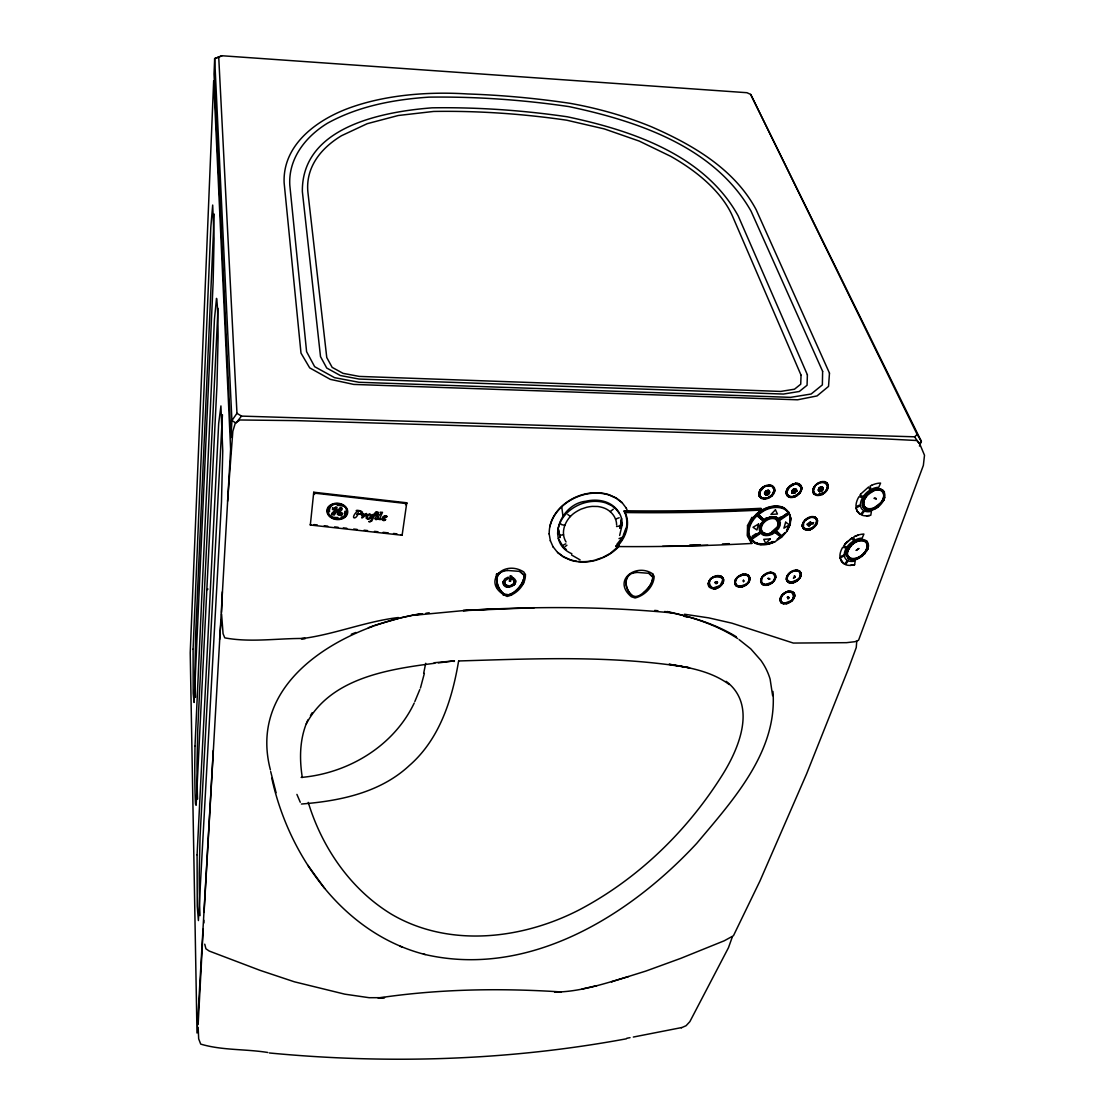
<?xml version="1.0" encoding="UTF-8"?>
<svg xmlns="http://www.w3.org/2000/svg" width="1115" height="1115" viewBox="0 0 1115 1115"><rect width="100%" height="100%" fill="white"/><g stroke="black" fill="none" stroke-linecap="round" stroke-linejoin="round"><path stroke-width="1.5" d="M198.149 1024.239L203.209 929.116M736.639 578.964C731.064 588.051 746.952 588.762 748.723 580.943C751.148 571.061 735.788 574.796 734.701 581.932C735.05 591.94 751.189 585.919 749.907 577.877C746.869 569.249 732.039 576.985 735.133 584.804M821.616 488.509C822.201 484.105 824.793 491.381 820.682 491.381C816.835 492.272 818.591 486.67 821.462 486.976L821.685 489.276L819.553 491.464L819.734 487.659L821.462 486.976L821.713 488.663M873.547 508.287L883.456 500.691C884.181 496.956 884.446 490.935 879.498 490.084A10.774 6.857 -36.9 0 0 873.784 490.753L864.752 496.746L863.512 504.036L865.798 509.722C876.961 514.768 894.119 492.663 878.773 488.704A12.14 7.721 -36.9 0 0 873.798 489.624C866.397 491.813 857.059 504.022 865.798 509.722C858.689 500.314 870.968 486.419 881.352 490.112L883.247 492.008C886.258 501.095 874.954 511.255 866.118 508.147L864.209 506.294L862.954 507.186M857.24 559.159L862.09 556.357L866.926 550.74L867.665 549.207L867.024 541.346C857.24 532.928 837.1 553.709 850.94 559.953A11.903 7.568 -36.3 0 0 857.24 559.159M864 553.291C867.428 550.545 870.355 545.319 867.024 541.346L867.665 549.207L861.547 555.618L857.254 558.099M879.261 504.579L883.456 500.691L884.362 491.854L882.718 489.945M758.994 493.248C758.841 503.395 774.312 498.572 774.688 490.753C774.911 480.565 759.329 485.401 758.994 493.248L760.402 489.82C763.97 485.346 773.489 483.046 774.688 490.753C772.444 496.607 764.779 501.067 759.399 496.384L760.221 491.562L763.65 487.408M761.503 498.517L759.399 496.384L759.789 493.123L758.967 494.893L760.221 491.562M761.949 584.093L760.723 581.668C759.873 574.518 772.89 567.856 775.747 575.925C776.514 583.047 763.622 589.71 760.723 581.668C760.221 573.695 776.932 568.455 774.535 578.992C773.057 585.459 759.162 587.368 761.907 578.601M764.597 493.583C764.082 489.304 772.263 489.82 768.737 493.861C763.663 496.969 764.96 491.827 768.806 490.6L767.747 490.391M768.04 492.732C767.078 491.52 767.803 489.75 767.664 494.628L766.451 494.935L766.103 493.039L764.611 493.067L768.806 490.6L767.664 494.628L766.144 493.22M773.559 488.063L773.908 490.879L772.625 493.959M652.679 573.821L654.157 576.427C653.85 586.532 644.637 595.675 635.09 597.975L631.327 596.72C611.828 580.371 636.052 562.601 652.679 573.821C653.878 581.5 648.874 587.981 643.453 592.762M781.977 596.051L780.779 598.825L781.197 602.769C802.103 606.504 792.054 578.769 780.054 598.978C780.402 608.706 795.845 602.114 794.716 594.588C791.678 586.337 777.657 594.379 780.402 601.724M380.982 513.039L380.187 512.259A29.45 23.359 4.1 0 0 382.501 512.287L379.657 518.684A4.404 3.443 3.7 0 0 379.448 519.269C385.344 518.823 372.271 522.154 380.856 513.36M787.357 496.119L786.131 493.443C785.113 485.861 798.981 478.558 801.685 487.492C802.633 495.046 788.904 502.335 786.131 493.443L789.406 487.171L796.026 483.325L801.685 487.492C802.27 496.105 784.612 501.485 787.399 490.112M786.312 579.535C785.545 572.58 798.298 565.612 801.141 573.64C801.852 580.567 789.211 587.521 786.312 579.535L786.828 576.469C789.713 572.009 797.434 567.716 801.141 573.64C801.49 584.469 780.361 584.831 789.42 573.737M791.706 492.063L793.657 489.178L796.472 491.241C793.392 495.158 790.646 492.663 793.657 489.178L796.472 491.241L795.399 488.886A2.551 1.756 -32.6 0 0 793.657 489.192M204.073 912.418L230.624 449.122L213.676 80.67L190.219 652.846L196.993 1033.006L213.286 750.437M792.96 493.36L792.082 492.914L794.605 491.757L795.009 490.405M796.528 489.708L796.472 491.241L792.082 492.914L793.504 493.387M800.863 489.262L800.57 486.461L797.769 483.422L800.486 484.802L801.685 487.492L800.403 490.809M799.915 576.692L800.403 573.932L799.371 571.772M803.511 528.942L802.34 526.405C801.476 519.2 814.731 511.841 817.49 520.37C818.285 527.562 805.141 534.907 802.34 526.405C802.438 519.952 814.396 512.733 816.863 520.733A8.474 5.631 -31.7 0 1 813.602 526.991L809.643 529.904L813.183 528.12M803.608 523.2L803.441 527.367L807.831 530.252L805.211 529.123M816.668 522.099L817.128 518.977L815.386 525.067L809.643 529.904M405.512 504.733L406.766 502.781L313.733 492.231L314.583 494.433M825.351 492.133L822.034 494.586C836.557 483.98 817.602 476.063 812.905 490.001C812.821 500.858 829.532 493.75 828.18 485.527C825.281 476.133 810.201 485.192 813.197 493.081M402.153 534.447L402.125 535.256L310.332 525.012L313.733 492.231M813.602 491.325L814.006 494.266L813.657 489.861L814.967 486.795M820.682 491.381L819.553 491.464L819.734 487.659L821.462 488.398M222.331 591.842L221.564 612.47M214.247 214.094L195.71 633.097L195 666.617A55.081 1.826 -89.4 0 0 195.487 697.321M218.01 308.298L197.745 729.642L196.993 764.416A58.412 2.035 -89.5 0 0 197.564 799.107M503.186 581.598C502.433 593.556 523.618 583.549 512.454 577.361L511.674 578.601L513.569 580.051L512.454 577.361L515.186 583.716L509.332 586.002L505.722 584.859L507.492 587.243L503.186 581.598L504.928 578.824L508.175 577.152L508.482 578.434L505.248 580.65L505.025 583.953L503.186 581.598L503.52 584.567M767.148 490.489L768.806 490.6L767.664 494.628L768.737 493.861M219.571 639.564L221.118 620.065M227.585 501.276L232.84 431.254L235.335 423.045L240.004 419.979L296.019 420.62L868.892 438.07L916.962 440.523L919.582 443.561L924.502 455.268L923.359 465.401L858.564 640.247L854.954 641.696L846.522 642.672L793.323 643.062L731.858 623.16L708.764 617.877L684.457 614.24M222.442 414.696L200.031 837.476L199.223 873.575A62.398 2.272 -89.7 0 0 200.031 915.638M793.253 491.074L793.657 489.178L792.584 489.959M549.221 534.057C548.608 514.113 566.253 498.517 584.483 494.14A38.593 29.171 -16.4 0 1 609.278 494.809L616.205 497.959L621.933 502.405L626.337 508.259M557.639 534.085C557.5 518.252 571.451 505.959 585.974 502.447A31.025 23.485 -16.5 0 1 605.807 502.949L611.368 505.471L615.968 509.025L619.41 513.43M717.419 582.574L715.844 581.737L717.447 582.211L716.095 583.661L717.447 582.211L716.708 581.57M748.109 529.583L748.402 526.364L751.51 519.757L756.444 514.182L763.454 520.956C759.817 523.799 756.946 531.186 762.075 533.277A10.23 7.122 -30.6 0 0 771.789 532.705L774.507 530.851L781.336 537.374L775.106 541.639L767.998 544.176M759.427 525.806L759.928 531.075L762.493 533.96A10.244 7.136 -30.5 0 0 772.221 533.374L774.939 531.521L781.336 537.374L774.967 532.385L774.507 530.851M760.528 529.165L762.13 523.618L767.259 519.13A9.241 6.383 -30.1 0 1 776.082 518.628L777.88 520.301L778.395 525.388M722.882 581.124L723.189 578.114C696.415 570.086 715.551 605.487 723.189 578.114C718.422 571.605 705.865 578.838 708.736 586.267C713.53 592.748 725.99 585.514 723.189 578.114L721.084 576.148M732.262 937.088L728.457 947.722L689.864 1021.633L686.101 1025.702L681.307 1027.807M777.963 524.719L778.242 521.973M765.894 494.907L766.103 493.039L764.737 494.057M619.661 535.465L622.323 524.036L621.557 518.517L620.079 528.217L621.557 518.517C619.466 510.545 613.18 504.342 605.417 501.806A30.927 23.429 -16.5 0 0 585.612 501.29C560.678 503.785 544.942 542.336 571.856 553.737M789.908 522.322L790.437 517.499M310.43 524.203L310.332 525.012L311.447 524.691M621.571 525.75L621.891 522.879M769.587 578.574C765.587 577.514 770.354 579.828 769.698 578.88M788.821 597.612L787.915 598.908L788.598 598.309C789.866 595.912 784.737 598.086 788.486 597.124L788.598 598.309M786.814 531.339L789.908 524.928L790.605 518.642L789.169 513.011L784.389 508.022A21.687 14.913 -29.9 0 0 763.608 509.193L757.252 513.485L764.249 520.259L757.67 514.154L764.026 509.862A21.729 14.927 -29.9 0 1 784.835 508.691L788.779 512.384L790.897 518.168L790.187 524.607L787.009 531.172L782.131 536.691L775.287 530.155L777.42 527.757M820.974 490.084L821.602 488.105C817.197 486.391 825.616 490.377 819.804 489.624M788.653 582.685L786.702 580.859L787.092 577.904M822.006 486.99L821.755 488.844L823.191 488.774L821.198 489.861M515.604 580.706L515.186 583.716L514.015 581.068L513.708 583.312L511.952 585.166M720.611 585.277L723.217 582.601L723.649 579.479M808.793 524.162L809.309 523.437C813.992 521.29 805.601 526.475 809.699 523.172M406.766 502.781L402.125 535.256L401.163 534.712M767.928 492.942L767.664 494.628L766.423 493.499M793.378 490.865L793.657 489.178L794.856 490.293M863.526 502.726L862.466 505.973L864.752 496.746L869.338 493.29M748.318 529.04C749.573 519.715 757.183 512.51 765.392 508.705A21.547 15.011 -30 0 1 783.469 507.938C789.002 510.517 791.664 517.193 789.922 522.949M796.654 490.182L796.472 491.241L794.382 491.896M819.079 491.311L819.734 487.659L821.267 488.342M819.846 489.806L819.553 491.464L821.267 491.144M814.257 526.447L816.905 523.604L817.49 520.37M883.777 495.018L884.362 491.854L882.523 491.799M458.6 661.042C452.188 699.37 439.631 739.175 409.372 765.503C380.271 792.681 339.838 801.002 301.385 804.027M423.658 673.335L425.707 663.286M438.348 662.909L454.474 660.861L434.139 662.756M786.702 580.859L787.051 579.243M867.665 549.207L868.432 546.197M819.943 489.959L819.553 491.464L821.825 490.795M420.439 688.039L424.355 673.432M819.818 489.415L821.058 488.328M743.607 581.5C743.329 577.57 743.148 584.19 743.816 580.776L743.454 580.26M821.699 489.443L821.936 488.663M549.807 526.851C553.611 510.266 568.594 498.461 584.581 494.475A38.635 29.199 -16.4 0 1 609.389 495.13L616.33 498.293L622.058 502.74M616.623 524.998C616.637 516.928 610.518 509.959 602.992 507.66A34.44 26.021 -16.2 0 0 597.849 506.489L592.33 506.391A34.453 25.924 -16.4 0 0 586.699 507.269L581.236 509.067A36.488 27.638 -16.7 0 0 576.162 511.785C566.295 517.667 559.479 531.311 566.044 541.974M307.921 719.886C299.642 737.865 299.238 758.242 302.304 777.503M623.187 535.618L625.85 528.399M768.096 492.509L768.806 490.6L766.535 490.712M522.322 582.601L525.416 574.573L523.743 571.925C502.461 558.713 480.621 584.065 507.116 596.441C516.677 594.253 525.806 584.692 525.416 574.573C522.642 584.469 514.865 596.33 503.172 595.173L511.492 595.271L503.855 593.947C497.569 589.417 496.231 581.417 496.565 574.169L503.618 571.173M748.723 580.943L749.907 577.877L748.639 575.41M496.732 577.904L497.931 574.783L500.217 572.58M820.096 490.07L819.553 491.464L822.326 490.363M846.285 551.883L847.512 548.803L851.651 545.026L857.31 540.357L860.641 539.507M883.456 500.691L884.752 497.471M765.392 494.739L766.103 493.039L765.001 494.447M768.11 492.3L768.806 490.6L765.963 491.046M414.822 701.586L419.811 689.544M919.429 446.07L921.366 441.387L750.688 94.427L746.966 92.712L222.01 55.75L214.665 58.593L214.024 74.05L230.944 437.568L231.92 420.536L214.665 58.593L222.01 55.75M786.173 491.799L787.608 488.384L790.828 485.945M743.914 585.71L747.329 584.009L745.461 584.817L748.555 582.546L749.879 579.396M796.988 494.976L800.194 492.537L801.629 489.123M760.737 580.162L762.075 576.999L765.169 574.713M818.452 490.67L819.734 487.659L820.821 488.37M802.396 524.831L803.804 521.527M822.48 487.144L821.755 488.844L823.218 488.259M796.668 580.581L799.72 578.267L801.086 575.131M787.789 528.663L789.657 524.371M358.25 511.339C358.291 519.729 348.842 520.343 356.605 511.785A15.568 12.209 5.7 0 0 356.828 511.325C353.817 509.374 361.901 510.517 362.542 512.259L361.413 514.154L356.828 514.363M786.131 493.443L786.953 491.659M749.127 579.521L749.907 577.877M864.223 499.924L868.014 494.447M846.299 556.064L846.048 553.361L851.651 545.026M760.723 581.668L761.489 580.023M761.322 523.367L759.845 526.475L760.346 531.744L750.102 538.587L754.534 542.907A21.729 15.206 -30.8 0 0 775.106 541.639M804.152 528.385L802.34 526.405L803.148 524.691M776.848 528.357L778.395 523.116L775.915 519.311A8.753 6.035 -30.1 0 0 767.58 519.799C763.552 521.904 759.594 526.893 762.005 531.507L763.719 533.082A8.753 6.091 -30.5 0 0 772.026 532.58C776.444 530.141 780.862 524.566 778.465 519.381L788.723 512.343L784.681 509.388A21.241 14.593 -29.9 0 0 764.346 510.531L758.59 514.405M786.563 530.489L788.458 526.559M800.347 575.27L801.141 573.64L799.985 571.242M716.931 583.257L717.447 582.211M794.981 577.291L794.145 576.037L795.162 576.929L793.476 578.1L795.162 576.929L794.884 576.079M747.273 526.015L751.97 517.304M752.514 518.196L747.817 526.907L747.649 535.325L751.775 543.451A1103.334 467.854 8.5 0 1 616.177 546.545L615.842 545.639M863.01 499.966L864.752 496.746M818.34 490.21L819.734 487.659L820.584 488.468M820.292 490.126L819.553 491.464L822.731 489.861M414.195 703.091C393.637 746.297 348.019 773.406 301.148 777.434M846.048 553.361L848.626 548.914M358.375 511.074L358.974 510.851A3.429 2.69 4.9 0 1 359.532 510.907C363.281 511.687 359.351 515.548 356.967 514.029M310.472 715.579L312.172 712.722M306.304 723.844C330.653 677.934 388.327 669.237 434.934 663.23M865.003 551.995L865.853 550.643A12.474 7.833 -36.3 0 0 867.177 546.601M767.399 491.464L768.137 492.147L768.806 490.6L765.461 491.478M826.034 490.349L828.097 487.144L827.818 484.077L827.414 485.833L827.037 482.879L824.389 481.541M708.736 586.267L708.262 583.368L710.185 580.399M773.754 580.399L775.705 577.431L775.343 574.587M792.723 598.964L794.66 596.051L794.34 593.292M769.601 491.743L767.664 494.628L766.618 493.569M813.42 488.286L815.636 485.011L819.135 483.157M818.368 489.694L819.734 487.659L820.361 488.607M708.694 581.765L710.785 578.741L714.255 577.068M735.147 580.344L737.252 577.305M769.74 583.786L773.127 582.044L775.232 579.006M780.514 597.431L782.605 594.434L785.936 592.692L784.096 593.166M788.793 602.323L792.11 600.581L794.187 597.584M218.721 57.06L236.965 413.331L231.92 420.536L235.99 423.045L241.509 416.104L914.607 436.815L917.171 434.46L750.688 94.427M820.501 490.14L819.553 491.464L820.738 490.098M773.462 492.44L774.688 490.753L774.312 487.617M812.905 490.001L814.131 488.328M826.87 488.83L828.097 487.144M708.262 583.368L709.419 581.807M734.701 581.932L735.872 580.385M774.535 578.992L775.705 577.431M780.054 598.978L781.197 597.445M793.504 597.584L794.66 596.051M822.856 487.422L821.755 488.844L823.107 487.799M794.103 493.29L792.082 492.914L793.183 491.506L796.472 491.241L796.263 489.318M880.446 503.325L881.491 501.973A12.809 8.153 -37.7 0 0 883.498 497.708M616.818 544.413L622.658 537.068M818.521 489.137L819.734 487.659L820.166 488.774M767.12 491.799L768.806 490.6L766.883 491.882M791.831 492.537L793.657 489.178L794.66 490.224M769.601 492.272L767.664 494.628L766.841 493.583M761.838 582.587L763.134 584.873L763.65 584.274M776.625 527.507L771.538 531.98M756.444 514.182L756.987 515.813C751.05 521.304 746.395 530.461 750.59 538.266L748.277 534.099M789.169 513.011L778.897 520.05L779.343 525.332L775.733 530.824L778.451 528.845L780.012 525.597L780.361 522.405L778.465 519.381M846.815 542.155L843.595 545.988L847.038 546.991L847.762 546.002A15.094 9.547 -35.6 0 1 850.355 543.27L853.407 540.984L852.167 537.904L844.571 544.664L848.055 540.984M619.02 545.834L610.184 553.444L602.658 557.5M619.146 546.169C612.776 553.402 603.87 557.974 594.685 560.58A38.677 30.119 -17.7 0 1 570.476 560.106L563.563 557.054L557.751 552.719L553.207 546.949M822.034 494.586L824.863 491.771M794.702 493.053L792.082 492.914L793.239 491.687M818.828 488.607L819.734 487.659L819.999 488.983M785.044 532.649L777.559 539.2M791.873 491.004L793.657 489.178L794.438 490.21M769.434 492.816L767.664 494.628L767.761 493.151M787.72 574.894L790.451 572.12M523.743 582.936L515.409 591.159M500.44 572.58C493.36 578.197 498.071 589.347 504.078 593.961M767.594 491.771L768.806 490.6L767.357 491.757M815.386 525.067L816.905 523.604M786.828 576.469L788.319 575.061M630.003 574.476C622.992 579.661 626.435 590.755 632.275 595.521M721.712 583.981L723.217 582.601M760.709 509.973L761.573 509.207L761.015 508.315A1113.216 459.213 8.6 0 1 623.926 510.768C630.296 522.823 625.543 537.5 616.177 546.545L617.18 546.42C625.863 537.806 630.728 523.952 625.083 512.426L624.261 511.674A1114.666 459.826 8.6 0 0 761.573 509.207L752.291 518.322L747.496 527.228L747.329 535.827L751.775 543.451L751.231 542.559M852.404 543.158L852.961 543.911L857.31 540.357L853.979 542.043M792.166 490.461L793.657 489.178L793.532 490.656M795.26 492.719L792.082 492.914L793.336 491.84M847.512 548.803L850.48 546.252M769.141 493.36L767.664 494.628L767.552 493.318M453.735 661.446L454.363 661.39M610.198 511.632L613.264 509.221M564.915 546.754L566.922 545.221M849.379 539.883L852.167 537.904M793.908 492.036L792.082 492.914L793.49 491.952M776.333 517.165L778.061 518.754L780.625 516.998M788.779 512.384L778.493 519.423L776.779 517.834A10.244 7.08 -30.1 0 0 766.995 518.391M779.664 520.412L789.044 513.987M777.155 539.256L780.89 536.705M774.967 532.385L772.542 534.029A10.76 7.498 -30.6 0 1 762.339 534.643L760.751 532.371L750.507 539.256L755.064 542.81L761.015 544.608M798.019 579.424L799.72 578.267M768.43 497.485L770.772 495.896A8.669 6.133 -31.8 0 0 773.963 489.29L771.845 485.973L769.726 485.318L764.639 486.377L762.284 487.98A8.655 6.119 -31.8 0 0 759.106 494.614L759.775 496.537C763.008 500.454 768.444 497.694 771.984 495.743L771.468 495.367M798.41 493.75L800.194 492.537M757.252 513.485L763.831 519.576L766.576 517.722M639.243 595.605C645.808 591.675 652.791 585.152 652.805 576.985L649.014 573.319L636.79 572.371M792.082 492.914C799.971 484.537 792.542 494.656 795.469 490.851L795.162 489.889M787.608 488.384L789.406 487.171M752.235 536.231L756.082 533.653M751.412 539.521L760.778 533.235M206.972 589.737L207.989 589.054M760.402 489.82L762.214 488.621M762.075 576.999L763.803 575.856M746.827 583.675L748.555 582.546M875.233 508.621L878.481 506.517M823.455 493.011L817.044 494.893L813.936 492.635M860.167 556.608L864.85 553.723L861.547 555.618M806.521 529.527L812.863 527.646M854.355 542.921C857.979 540.371 865.045 538.921 866.982 544.218M792.43 484.969L796.026 483.325L792.277 484.356M808.528 518.168L805.072 519.98L806.953 519.116M563.479 544.998L565.765 543.799M766.103 492.83L764.611 493.067L766.646 492.022M871.651 485.276L870.146 486.056L870.982 489.527L872.097 488.955A13.742 8.739 -36.8 0 1 878.732 487.325L880.585 483.088A18.481 11.721 -36.7 0 0 871.651 485.304M855.149 536.273L853.672 537.026L854.522 540.329A13.519 8.474 -35.5 0 1 862.146 538.113L863.93 534.071A18.007 11.261 -35.4 0 0 858.146 535.089L855.149 536.273L858.146 535.089M821.393 489.694L823.191 488.774L821.755 489.053M766.158 492.607L764.611 493.067L766.451 492.189M856.083 507.855L860.515 505.75L860.682 506.642A15.401 9.91 -37 0 0 861.797 508.97L863.679 510.642L860.362 514.419L857.198 511.214L856.083 507.855L856.696 510.168M841.783 562.016L840.041 557.932L844.376 555.883L844.557 556.733A14.997 9.519 -35.6 0 0 845.672 558.922A14.356 9.115 -35.9 0 0 847.553 560.483L844.306 564.12L840.668 560.134M790.298 601.417L792.11 600.581M815.636 485.011L817.546 484.133M782.605 594.434L784.43 593.598M711.384 587.619L714.158 588.79L712.764 588.051L716.011 588.511L719.231 586.406M771.287 582.866L773.127 582.044M633.167 573.096C622.477 575.507 624.999 590.351 632.066 595.521L635.606 596.664M770.047 496.593L771.984 495.743M821.56 489.485L823.191 488.774L821.685 489.276M710.785 578.741L712.68 577.96M764.611 493.067L766.284 492.384M351.267 634.24L355.936 632.47M368.354 627.745L373.009 625.975M618.992 538.587L623.522 536.9M811.302 528.524L806.41 529.639L804.403 529.067L802.452 526.043A8.474 5.631 -31.7 0 1 805.685 519.771L810.507 517.304L814.926 517.681M873.784 490.739L868.794 492.482L872.265 491.408M615.494 519.046L619.201 517.764M596.191 559.688L601.041 558.044M793.546 582.155L796.988 581.027L795.148 581.514M628.595 976.573C604.469 983.611 579.939 991.918 554.559 992.099L561.263 991.946C500.217 988.002 438.683 988.935 378.096 998.009L384.577 997.674L369.149 997.702L344.786 994.162L294.36 981.799L260.032 970.343L209.23 951.053L205.94 948.809L204.742 944.182M820.292 487.325L821.462 486.976M739.134 576.511L742.339 575.005M612.205 981.59L611.536 981.785L645.878 971.067L680.694 958.384L724.29 940.767L733.447 935.736L759.984 880.948L806.577 773.935L848.626 668.247L856.25 647.564L856.738 641.446M374.556 625.376L398.766 618.393M716.011 587.884L719.593 586.88L717.67 587.298M507.576 595.117C516.217 593.013 524.287 584.246 524.064 575.145L519.925 571.41L507.283 570.448M635.397 596.664L639.452 595.605M595.912 985.897L596.776 985.674L582.1 989.005L583.006 988.796M414.446 614.881C341.315 628.609 247.168 680.903 270.401 769.866M795.385 495.938L797.323 495.464M853.142 565.082L854.592 564.747L855.205 560.957A13.505 8.585 -36.2 0 1 848.348 560.845L845.379 564.608L846.522 564.984A18.188 11.596 -36.4 0 0 850.341 565.389L854.592 564.747L850.341 565.403M738.771 576.037L740.695 575.605M869.31 515.562L870.787 515.228L871.442 511.255A13.784 8.92 -37.7 0 1 864.487 511.046L861.449 514.963L862.592 515.367A18.565 12 -37.7 0 0 866.466 515.841L869.31 515.562L866.466 515.855M763.287 486.893L765.266 486.447M681.655 1027.57L633.32 1037.048M400.369 617.919L420.021 613.71M794.814 491.59L796.472 491.241L795.873 489.039M503.395 571.173L507.506 570.448M632.958 573.082L637 572.371M626.741 1038.274L630.031 1037.661M510.698 585.737L514.224 585.082M626.435 1038.79C508.956 1060.588 388.187 1064.323 269.328 1052.964M398.431 617.529C365.413 621.417 334.11 634.616 301.329 638.7L305.343 638.491C278.666 638.087 251 642.811 224.77 637.85L223.07 633.682L221.578 613.919M794.131 484.328L797.378 484.119M791.72 491.548L793.183 491.297M616.539 526.531L620.33 525.904M414.069 615.132L422.487 613.808M425.846 613.278L429.219 612.748M559.73 535.325L560.092 537.555L558.127 528.329L559.73 535.325L563.549 534.768M868.599 510.308L871.846 509.931M413.512 615.327L462.809 610.658L534.419 607.689M794.981 491.394L796.472 491.241L795.399 488.886M768.165 578.462L769.657 579.229M765.029 498.433L768.611 498.154L766.73 498.168M764.625 585.305L768.11 585.027L766.507 584.706M820.389 488.189L821.602 488.105M738.715 587.173L742.269 586.936L740.625 586.588M785.782 592.149L787.538 592.051M498.28 608.762L463.101 610.574C532.287 606.337 601.821 606.253 670.882 612.79M458.906 660.958C535.716 658.658 613.445 655.09 689.572 667.787L669.014 664.261C689.99 667.523 711.802 671.606 729.252 684.54M662.561 546.322L707.816 545.277M793.713 496.579L795.553 496.537L790.479 496.788M766.981 485.819L765.085 485.833L770.284 485.666M795.093 491.171L796.472 491.241L795.12 490.558M787.748 597.082L788.486 597.124M780.751 600.149L781.197 602.769L787.19 603.563L785.615 603.285M267.767 1052.49C245.648 1048.894 222.206 1050.539 200.7 1044.1L198.679 1038.846L198.149 1027.417M654.686 610.407L657.934 610.741M790.465 582.448L793.518 582.769L791.957 582.462M313.886 524.594L317.343 524.97M324.27 525.75L327.74 526.141M334.653 526.907L338.124 527.297M343.308 527.869L346.779 528.259M353.692 529.04L357.162 529.416M364.075 530.196L367.546 530.573M374.473 531.353L377.929 531.744M383.114 532.315L388.313 532.9M393.511 533.472L396.968 533.862M313.636 493.039L406.724 503.59M764.988 584.65L768.11 585.027M739.078 586.532L742.269 586.936M817.044 494.893L820.194 495.325L818.577 494.962M745.545 574.796L742.353 574.364L743.998 574.727M823.999 482.251L820.849 481.805L822.466 482.182M423.477 953.994L425.205 954.552C528.552 978.259 628.86 916.446 696.764 843.33C732.68 800.542 777.88 751.371 772.932 691.425M789.127 591.731L787.566 591.438L791.915 592.107M862.606 497.499L858.885 496.774A21.924 14.147 -36.7 0 0 855.972 506.558L860.432 504.788A16.321 10.467 -37 0 1 862.676 497.513M664.665 611.494C689.655 616.093 714.506 623.452 736.318 636.763M878.773 488.704L881.575 489.304M795.162 490.948L796.472 491.241L795.162 490.739M714.339 588.135L716.011 588.511M564.775 525.332L561.221 524.524L560.023 522.573M667.091 611.508C691.732 616.957 716.388 624.623 737.656 638.547M683.885 616.205L687.035 617.069M271.795 778.186C288.938 856.905 344.047 933.938 425.205 954.552M399.992 946.245L401.971 946.914M798.326 571.089L795.734 570.03L797.03 570.713M720.569 576.748L723.189 578.114M772.834 573.319L770.172 572.218L771.51 572.929M781.197 602.769L783.775 603.898M580.093 559.883L571.563 554.991M759.399 496.384L762.047 497.861M519.715 571.396L523.841 575.131L523.952 578.267M763.441 498.335L764.834 499.144M648.791 573.305L652.596 576.985M236.965 413.331L241.509 416.104M754.256 541.737L749.851 537.667L748.458 534.322M782.841 602.908L781.099 601.306M863.693 508.231L865.798 509.722M739.05 639.55L750.785 648.888L760.806 660.275A149.285 95.068 -13.7 0 1 770.117 679.133L772.625 695.662M557.667 552.385L563.479 556.72L570.392 559.772A38.635 30.091 -17.7 0 0 576.511 561.193M564.106 547.855L566.434 549.597M567.772 514.475L570.434 516.524M800.068 572.748L801.141 573.64M788.124 581.389L790.103 583.089L789.155 582.086M802.34 526.405L803.441 527.367M864.822 507.255L867.874 508.942A10.774 6.941 -37.6 0 0 873.547 508.287M847.539 555.354L849.839 558.071C858.229 560.734 869.505 551.549 866.676 542.712L864.822 541.012C855.163 538.071 843.721 549.361 848.487 558.991L847.316 554.211A12.432 7.889 -35.6 0 1 847.971 550.28M800.57 486.461L801.685 487.492M750.102 538.587L754.116 542.225A21.687 15.192 -30.8 0 0 767.343 543.618M776.556 530.991L782.131 536.691L775.287 530.155M760.946 530.838L762.771 532.496A9.227 6.425 -30.5 0 0 765.35 533.291M756.987 515.813L763.454 520.956L756.862 514.851C750.52 520.649 745.489 530.336 750.088 538.643M777.448 519.632L775.636 517.945A9.227 6.383 -30.1 0 0 773.057 517.151M726.13 681.321C757.559 705.238 738.827 748.987 721.851 775.789C686.756 831.469 637.794 878.955 579.438 909.756C522.099 939.388 449.066 948.015 391.518 914.258C350.668 889.422 322.04 847.679 308.242 802.368M507.98 585.933L509.318 587.326M745.907 574.141L746.911 575.215M843.372 563.521L840.041 557.932M859.4 513.778L857.198 511.214L857.811 512.161M789.113 496.342L790.089 497.485M797.769 483.422L798.744 484.579M563.214 546.768L558.253 538.447M721.684 577.5L722.882 579.758M847.985 556.385L851.651 558.81A10.551 6.704 -36.2 0 0 857.254 558.113M307.698 865.087L324.716 888.46M760.918 497.053L759.761 494.614M816.403 519.423L815.177 517.012L816.738 520.677M914.607 436.815L919.081 443.519L921.366 441.387L917.171 434.46M778.061 518.754L778.855 519.158L777.322 517.736A10.76 7.429 -30.1 0 0 767.064 518.322L763.956 520.412L760.374 525.75L760.109 528.496L763.19 533.179A9.241 6.439 -30.5 0 0 771.97 532.649M748.764 576.943L747.426 574.601L747.998 575.939M773.935 489.401L774.688 490.753M787.274 494.461L788.57 496.983L788.012 495.548M550.322 540.636L553.291 547.284M762.576 583.563L763.134 584.873M296.911 794.396L300.269 802.256M626.212 507.924L627.661 511.437M276.074 792.709L270.68 771.552M709.042 584.622L709.628 587.396L709.461 585.849M735.454 583.173L735.984 585.919L735.858 584.399M858.717 557.444L858.912 558.406M549.138 533.723L550.406 540.97M774.995 576.218L774.535 573.486L774.632 575.005M793.978 594.88L793.559 592.246L793.643 593.724M561.709 506.628L562.936 515.952M766.256 493.387L766.451 494.935M819.734 487.659L819.873 489.192M793.657 489.178L793.741 490.489M203.794 920.223L203.878 922.955M827.037 482.879L827.093 484.523M496.565 574.169L496.914 587.521L496.83 582.281M773.252 541.653A21.687 15.192 -30.8 0 1 768.806 543.256M766.827 518.461A9.227 6.383 -30.1 0 1 769.991 517.332M760.806 510.085A1106.108 457.972 8.6 0 1 625.153 512.538M729.28 543.646A1102.038 467.269 8.5 0 1 722.478 543.939M700.192 544.719A1102.038 467.269 8.5 0 1 689.823 545.012M773.141 541.556A21.506 14.955 -29.9 0 1 768.444 543.144M763.663 543.855A21.506 14.955 -29.9 0 1 759.162 543.59M757.81 543.298A21.506 14.955 -29.9 0 1 755.301 542.406M594.574 560.246A38.635 30.091 -17.7 0 1 578.1 561.403M326.932 511.2A10.439 8.167 5.8 0 0 335.002 519.297L337.009 519.59A10.439 8.167 5.8 0 0 346.194 516.078A10.439 8.167 5.8 0 0 346.514 507.91A10.495 8.209 5.8 0 0 342.57 504.482A10.439 8.167 5.8 0 0 332.814 503.882A10.495 8.209 5.8 0 0 328.493 506.698M327.629 508.078A10.439 8.167 5.8 0 1 328.521 506.726M326.904 511.186A10.495 8.209 5.8 0 1 327.601 508.078M375.128 518.726C375.867 521.736 380.159 516.287 376.424 519.242C380.382 514.182 372.995 516.05 376.271 512.245L378.57 512.566L375.992 511.91L373.427 514.684L372.34 514.6L373.441 515.032L371.016 520.733L370.25 521.764L368.731 521.597L371.643 521.235L374.696 515.158L376.494 515.339L375.128 518.726M336.27 507.646L334.542 508.858A4.418 3.457 5.8 0 1 335.169 507.994L336.27 507.646M193.104 649.097L193.188 693.168L194.121 702.478L213.146 281.983L214.066 238.345L212.686 205.049L210.819 227.237L193.104 649.097M195 746.186L194.777 764.416A59.248 1.993 -89.5 0 0 195.529 804.054L196.156 805.295L216.993 384.759L218.094 336.939A73.409 3.011 -89.1 0 0 216.519 298.374L214.442 319.155L195 746.186M197.09 854.884L197.257 906.202L198.4 920.572L221.481 501.931L222.749 450.906L220.923 405.93L218.679 423.463L197.09 854.884M822.633 371.351L822.368 384.898L811.163 394.013L790.577 397.358L358.988 382.278L334.57 377.664L314.653 366.682L306.597 351.685L289.802 185.188C288.255 158.483 305.635 136.588 327.434 123.249C358.514 106.078 393.762 99.528 428.843 97.144A563.521 338.124 12.5 0 1 568.943 106.594C637.473 121.103 714.534 146.734 751.12 211.292L822.633 371.351M363.239 514.238L363.239 514.391A6.16 4.822 4.9 0 1 363.142 515.019C357.33 523.869 372.285 509.221 364.173 514.865A1.868 1.463 4.7 0 0 364.145 514.21L362.291 514.071A5.951 4.655 4.5 0 0 361.371 515.074L361.65 515.186A8.599 6.718 4.4 0 1 362.5 514.252L363.239 514.238M370.542 515.186L370.292 516.384A11.192 8.767 4.8 0 1 369.497 517.904L367.643 518.768L367.365 516.928A9.84 7.693 4 0 1 368.006 515.66L369.386 514.419L370.542 515.186M807.385 374.807L807.065 385.246L799.302 391.49L783.455 394.055L359.072 379.058L340.368 375.532L326.723 368.02L320.507 356.605L302.36 191.529C301.608 126.999 382.111 111.709 432.062 107.834A540.914 324.549 12.5 0 1 567.256 116.782C631.703 130.427 704.373 154.72 738.2 215.906L807.385 374.807M371.657 515.799L371.518 516.789A5.185 4.056 4.5 0 1 370.347 518.405L369.553 518.893A2.815 2.202 4.4 0 1 367.978 519.144L366.264 518.364L366.194 516.412A5.254 4.112 4.3 0 1 367.197 515.046L369.274 514.099A2.272 1.784 4.4 0 1 370.333 514.196L371.657 515.799M801.044 375.156L800.723 384.215L794.493 389.205L780.723 391.421L359.267 376.41L343.044 373.344L332.159 367.365L326.765 357.525L308.005 193.118A179.167 93.59 10.1 0 1 341.441 135.751L367.197 123.695L398.25 115.5L433.651 111.444A531.311 318.5 12.5 0 1 566.713 120.197L604.288 128.908L639.23 141.089L670.645 156.295A177.494 91.974 11.4 0 1 732.792 216.826L801.044 375.156M332.981 508.482L333.371 509.29L335.685 506.907L337.009 507.269L336.911 508.301C330.375 511.423 340.145 510.182 339.643 508.078L340.591 507.478C344.883 508.398 339.699 511.994 338.584 512.273L339.169 515.019L341.636 514.712C341.427 510.572 340.632 515.562 339.364 513.792A1.575 1.227 5.6 0 1 340.27 512.301L342.765 513.318L341.413 515.813L337.413 514.447L337.678 511.952L339.239 510.531L336.591 511.52L334.235 515.06L331.476 514.545C331.991 510.461 338.89 511.855 332.423 509.402L332.828 507.687L332.981 508.482M386.208 516.329C383.741 520.468 383.184 515.172 386.208 516.329M328.354 509.653L329.51 511.674L329.385 509.889C332.172 498.433 347.992 508.036 339.169 504.454C331.699 506.377 347.81 503.841 346.347 509.917A9.756 7.638 5.8 0 1 346.138 514.182L346.11 511.701L344.842 511.311L344.605 515.688L339.74 518.587A9.951 7.777 5.8 0 1 334.305 518.238L338.012 517.611L333.301 517.318L329.733 515.283L328.34 512.998L328.758 508.245L328.354 509.653M378.278 514.001L376.995 513.959L378.278 514.001M341.357 508.259L339.991 509.513L341.357 508.259M829.476 373.135L828.529 386.403L817.016 395.936L797.56 399.797L353.776 384.424L330.319 379.365L309.691 367.866L300.994 353.107L284.13 182.804C282.499 143.765 318.625 118.58 351.755 107.11A215.976 112.587 10.3 0 1 467.743 93.967A565.305 338.43 12.5 0 1 569.835 103.291A214.373 111.026 11.3 0 1 651.495 126.803C692.471 144.713 734.339 168.881 756.109 209.606L829.476 373.135M387.086 516.538L383.267 518.503A4.836 3.777 3.6 0 0 383.003 519.52C383.755 521.499 388.006 517.764 384.55 520.426A2.369 1.854 3.8 0 1 383.449 520.58L381.776 519.409L382.654 517.165A5.951 4.655 3.6 0 1 383.964 516.161L386.069 515.674L387.086 516.538M714.966 582.671L715.454 581.988L714.966 582.671M765.601 492.677L765.671 493.401L765.601 492.677M332.326 513.792C334.918 516.315 336.326 508.844 332.326 513.792M876.167 498.949L875.707 498.14A1.909 1.213 -37.8 0 0 874.007 498.349L876.167 498.949M856.278 550.378L858.773 548.552L856.278 550.378M510.308 575.925L509.304 581.236L510.586 581.305L511.604 575.995L510.308 575.925M758.604 523.994L756.918 529.987L753.015 527.27L758.604 523.994M785.657 522.21L783.915 528.189L789.448 524.858L785.657 522.21M809.671 524.663L809.114 526.517L806.87 524.357L810.577 521.708L810.048 523.437L813.602 522.587L813.211 523.869L809.671 524.663M860.822 493.959L859.818 495.325L863.303 496.426A15.749 10.147 -36.8 0 1 865.756 493.471A15.289 9.812 -36.9 0 1 867.707 491.701L869.839 490.21L868.613 486.962L860.822 493.959M775.455 509.834L770.911 514.419L777.434 514.029L775.455 509.834M770.214 538.907L765.74 543.409L763.747 539.339L770.214 538.907M791.998 571.493L789.782 573.054A8.223 5.338 -32.8 0 0 786.73 579.131L787.315 580.817L790.605 582.448L797.504 579.702A8.223 5.352 -32.8 0 0 800.584 573.64L798.674 570.782L796.723 570.295L791.998 571.493M818.633 483.004L816.291 484.607A8.613 5.923 -34 0 0 813.03 491.199L813.629 493.095L817.058 495.046L824.333 492.342A8.613 5.923 -34 0 0 827.609 485.778L825.644 482.516L823.609 481.889L818.633 483.004M792.11 484.718L789.755 486.307A8.641 6.049 -32.4 0 0 786.535 492.914L787.162 494.823L790.688 496.844L793.155 496.691L798.047 494.196A8.641 6.063 -32.4 0 0 801.295 487.617L799.246 484.314L797.169 483.659L792.11 484.718M785.615 592.567L783.399 594.072A8.126 5.324 -30.9 0 0 780.375 600.023L780.96 601.682L784.263 603.327L791.176 600.706A8.126 5.324 -30.9 0 0 794.228 594.769L792.305 591.94L790.354 591.438L785.615 592.567M766.381 573.668L764.137 575.173A8.251 5.519 -30.3 0 0 761.099 581.25L761.712 582.978L765.113 584.706L772.165 582.114A8.251 5.533 -30.3 0 0 775.218 576.051L773.225 573.11L771.218 572.566L766.381 573.668M740.416 575.479L738.158 576.957A8.265 5.673 -28.2 0 0 735.133 583.034L735.802 584.776L739.287 586.588L746.437 584.093A8.265 5.673 -28.2 0 0 749.475 578.044L747.385 575.033L745.336 574.448L740.416 575.479M713.962 576.803L711.677 578.253A8.293 5.812 -25.9 0 0 708.694 584.33L709.391 586.1L712.959 587.995L720.206 585.612A8.293 5.812 -25.9 0 0 723.217 579.563L721.043 576.483L718.952 575.856L713.962 576.803M844.292 554.963L839.916 556.706A21.255 13.561 -35.1 0 1 842.647 547.367L846.369 548.009A15.833 10.035 -35.5 0 0 844.306 554.963M810.271 524.956L809.42 525.151L810.271 524.956M767.176 493.569L766.298 493.75L767.176 493.569M337.023 519.214L335.085 518.935A9.951 7.777 5.8 0 1 329.65 506.196A9.951 7.777 5.8 0 1 346.375 508.552A9.951 7.777 5.8 0 1 337.023 519.2"/></g></svg>
